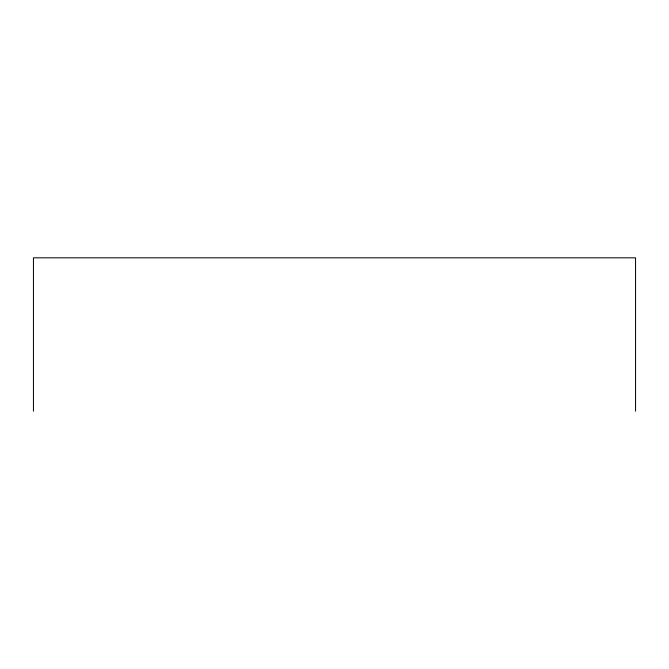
<?xml version="1.0" encoding="UTF-8"?>
<svg xmlns="http://www.w3.org/2000/svg" width="669" height="669" viewBox="0 0 669 669"><rect width="100%" height="100%" fill="white"/><g stroke="black" fill="none" stroke-linecap="round" stroke-linejoin="round"><path stroke-width="1" d="M635.55 411.176L635.55 257.824L33.45 257.824L33.45 411.176"/></g></svg>
